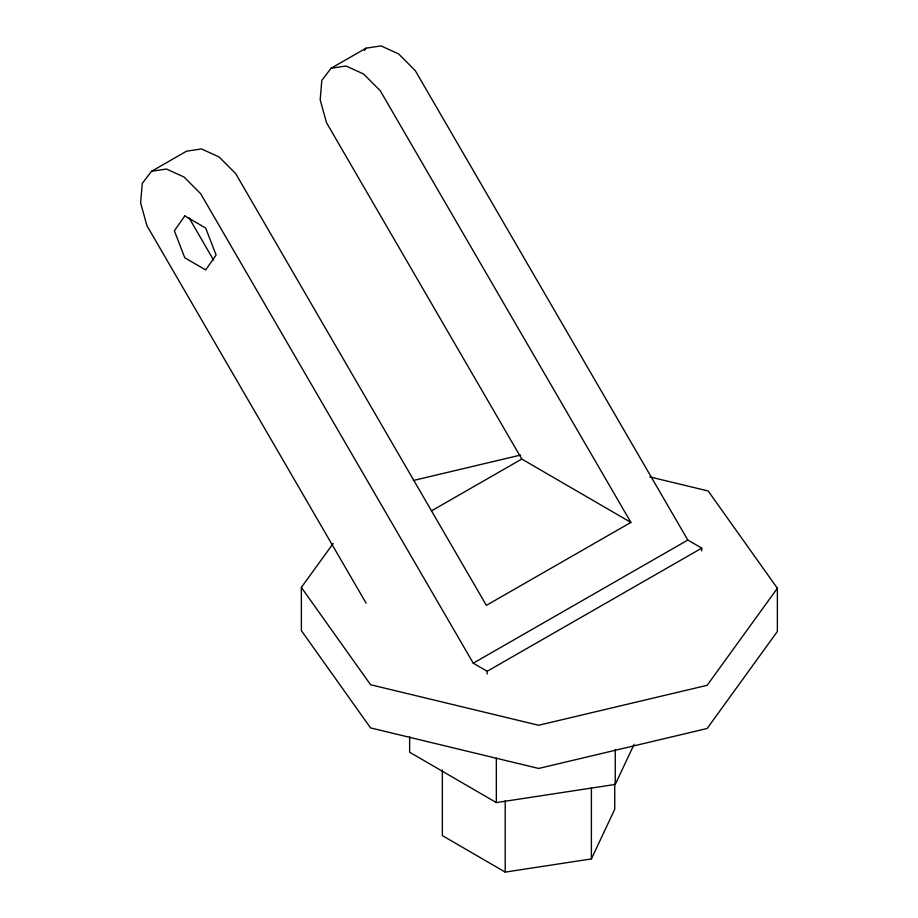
<?xml version="1.0" encoding="UTF-8"?>
<svg xmlns="http://www.w3.org/2000/svg" width="918" height="918" viewBox="0 0 918 918"><rect width="100%" height="100%" fill="white"/><g stroke="black" fill="none" stroke-linecap="round" stroke-linejoin="round"><path stroke-width="1.38" d="M409.635 736.626L409.635 752.232L496.34 802.596L615.255 784.431L634.097 744.337M442.35 770.03L442.35 835.587L505.21 872.1L591.399 858.927L614.739 809.251L614.739 783.593M649.829 476.912L708.168 490.981L777.374 588.277L777.374 631.458L707.147 728.502L538.636 768.446L370.562 727.905L301.368 630.62L301.368 587.428L333.131 543.536M777.374 588.277L707.147 685.31L538.636 725.266L370.562 684.725L301.368 587.428M630.907 522.422L521.791 459.046L326.498 122.668L320.187 99.844L321.816 80.382L331.065 68.265L346.017 65.993L363.62 74.025L380.247 90.71L630.907 522.422L486.368 605.364L235.708 173.651L219.081 156.967L201.478 148.934L186.526 151.206L151.516 171.299L142.267 183.405L140.626 202.878L146.937 225.69L366.121 603.206M364.4 50.375L366.075 48.172L381.039 45.9L398.63 53.932L415.257 70.617L687.823 540.059L701.742 548.149L701.742 550.938M331.065 68.265L366.075 48.172M431.609 510.787L521.791 459.046M151.516 171.299L166.468 169.027L184.07 177.059L200.698 193.744L473.263 663.186L687.823 540.059M473.263 663.186L487.183 671.265L701.742 548.149M413.364 480.493L520.598 455.064M189.131 217.968L213.55 260.024M615.255 749.455L615.255 784.431M591.399 787.667L591.399 858.927M505.21 800.84L505.21 872.1M496.34 758.234L496.34 802.596M487.183 671.265L487.183 674.064M184.793 215.914L174.363 230.797L184.793 257.797L205.678 269.926L216.12 255.055L205.678 228.043L184.793 215.914"/></g></svg>
